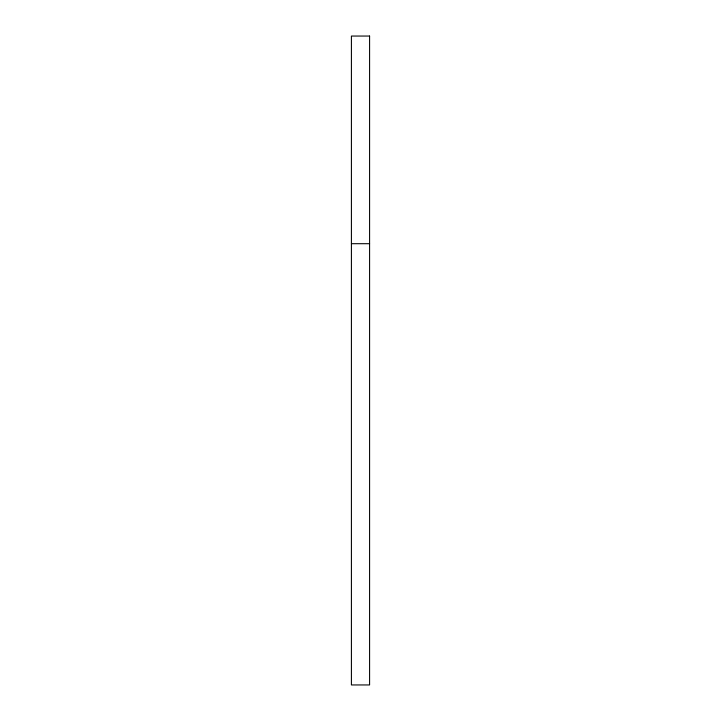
<?xml version="1.0" encoding="UTF-8"?>
<svg xmlns="http://www.w3.org/2000/svg" width="721" height="721" viewBox="0 0 721 721"><rect width="100%" height="100%" fill="white"/><g stroke="black" fill="none" stroke-linecap="round" stroke-linejoin="round"><path stroke-width="1.08" d="M351.415 243.698L369.585 243.698M369.585 36.05L351.415 36.05L351.415 684.95L369.585 684.95L369.585 36.05"/></g></svg>
